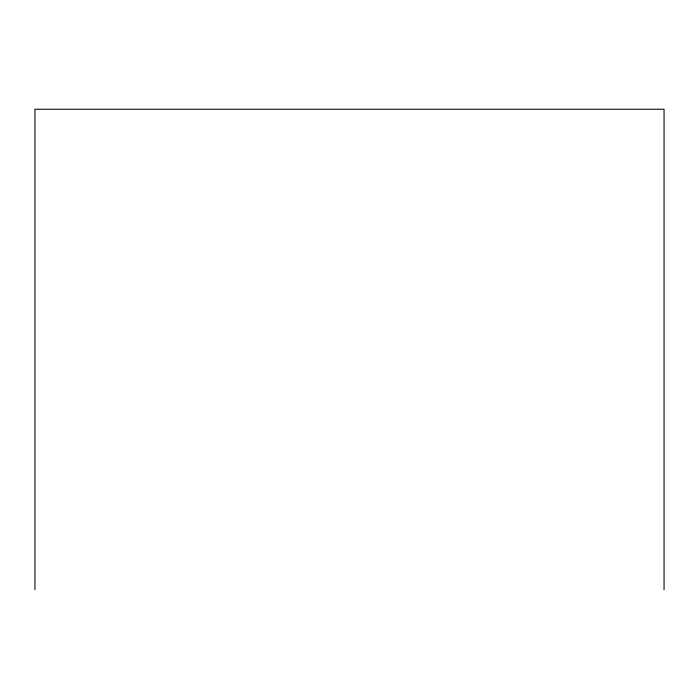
<?xml version="1.0" encoding="UTF-8"?>
<svg xmlns="http://www.w3.org/2000/svg" width="699" height="699" viewBox="0 0 699 699"><rect width="100%" height="100%" fill="white"/><g stroke="black" fill="none" stroke-linecap="round" stroke-linejoin="round"><path stroke-width="1.05" d="M664.05 589.764L664.05 109.236L34.95 109.236L34.95 589.764"/></g></svg>
